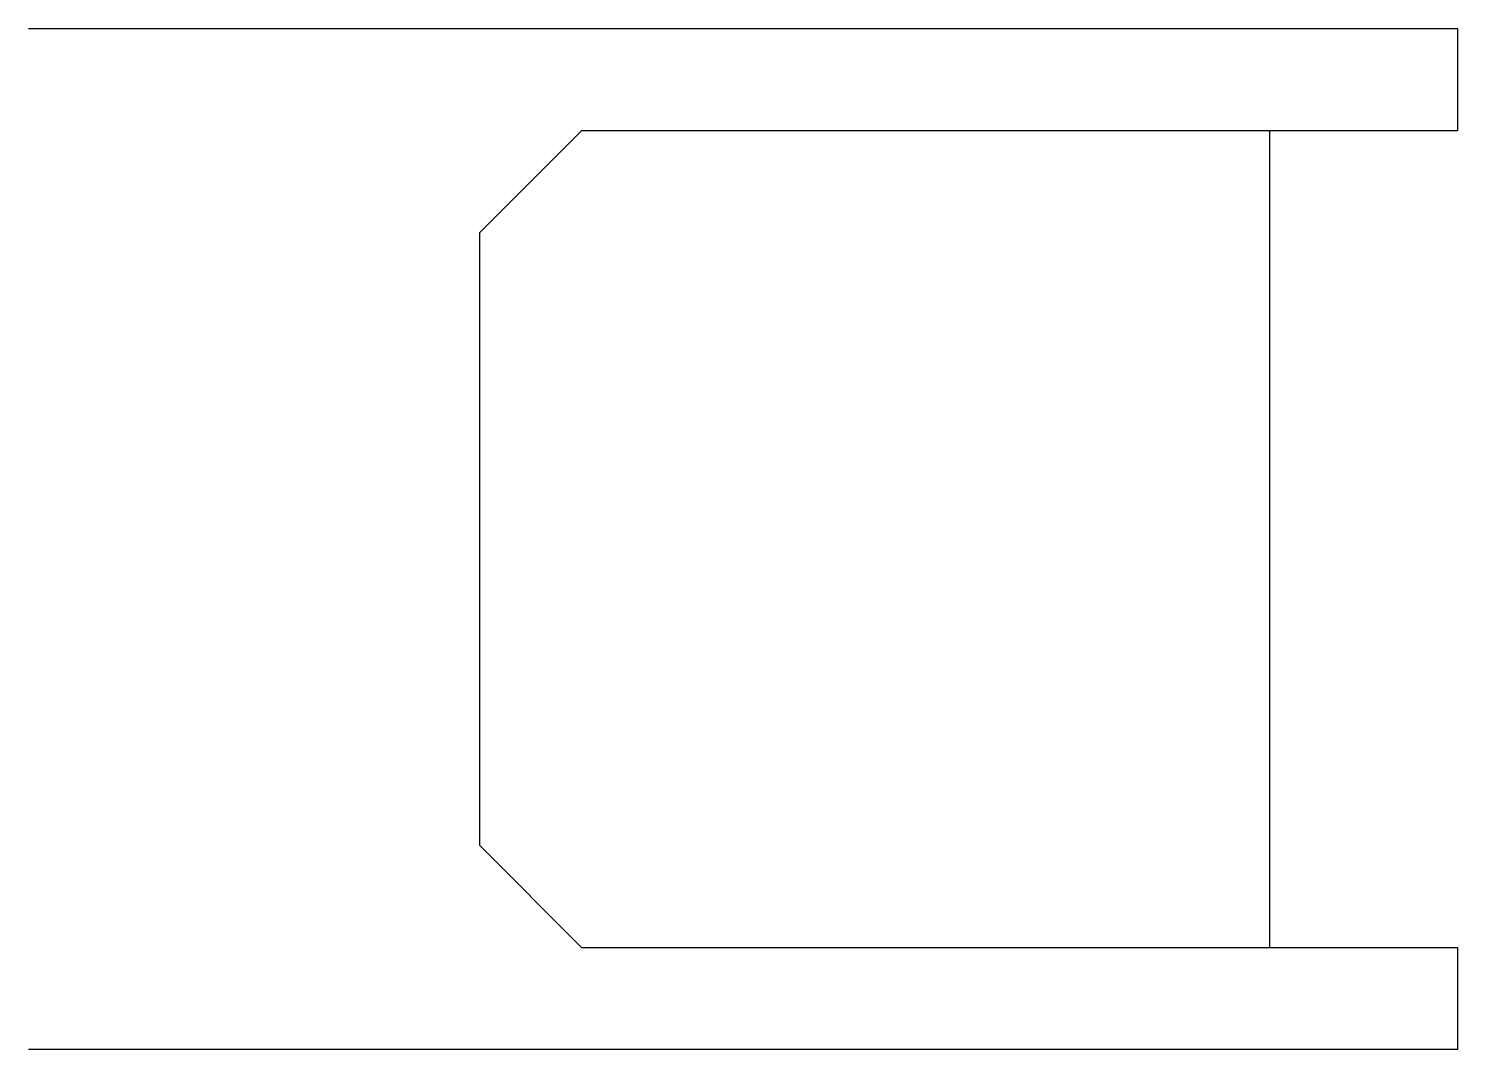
# Model space of a CAD drawing. Extents: x 21.708 to 22.408, y 22.73 to 23.23.
import ezdxf

# ---------------------------------------------------------------- set-up
doc = ezdxf.new("R2010")
doc.units = 0
doc.layers.get('0').update_dxf_attribs({"linetype": 'CONTINUOUS'})

msp = doc.modelspace()

# ---------------------------------------------------------------- linework, layer by layer
at = {"color": 0}
msp.add_line((22.31585, 23.17957), (22.31585, 22.77957), dxfattribs=at)
msp.add_lwpolyline([(21.70793, 23.22957), (22.40793, 23.22957), (22.40793, 23.17957), (21.97885, 23.17957), (21.92885, 23.12957), (21.92885, 22.82957), (21.97885, 22.77957), (22.40793, 22.77957), (22.40793, 22.72957), (21.70793, 22.72957)], dxfattribs=at)

doc.saveas('drawing.dxf')
